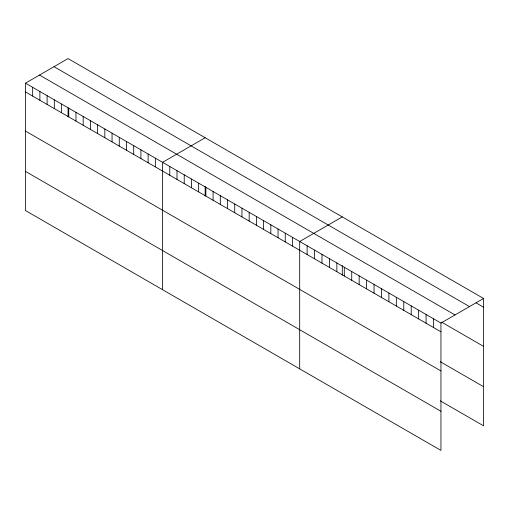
<?xml version="1.0" encoding="UTF-8"?>
<svg xmlns="http://www.w3.org/2000/svg" width="509" height="509" viewBox="0 0 509 509"><rect width="100%" height="100%" fill="white"/><g stroke="black" fill="none" stroke-linecap="round" stroke-linejoin="round"><path stroke-width="0.76" d="M25.45 83.171L440.953 323.062L440.953 450.42L25.45 210.529L25.45 83.171L68.047 58.58L483.55 298.471L483.55 425.829L440.291 400.857M205.159 137.742L162.568 162.333L162.568 289.697M342.277 216.904L299.686 241.495L299.686 368.86M440.953 323.062L483.55 298.471M476.112 302.925L483.55 307.22M53.986 66.692L469.495 306.583M39.505 75.052L455.014 314.944M441.64 322.165L483.55 346.362M25.45 91.919L440.953 331.811M440.291 361.714L483.55 386.687M25.45 131.061L440.953 370.953M25.45 171.387L440.953 411.278M433.522 318.768L433.522 327.516M426.084 314.473L426.084 323.221M418.646 310.185L418.646 318.933M411.215 305.89L411.215 314.638M403.777 301.595L403.777 310.344M396.346 297.301L396.346 306.055M388.908 293.012L388.908 301.761M381.47 288.718L381.47 297.466M374.039 284.423L374.039 293.171M366.601 280.135L366.601 288.883M359.169 275.84L359.169 284.588M351.732 271.545L351.732 280.294M344.294 267.257L344.294 276.005M342.277 265.533L342.277 275.064M336.863 262.962L336.863 271.711M329.425 258.667L329.425 267.416M321.987 254.379L321.987 263.128M314.556 250.084L314.556 258.833M307.118 245.79L307.118 254.538M292.465 237.334L292.465 246.082M285.25 233.167L285.25 241.915M278.035 228.999L278.035 237.748M270.82 224.832L270.82 233.58M263.598 220.664L263.598 229.413M256.383 216.497L256.383 225.245M249.168 212.329L249.168 221.078M241.953 208.168L241.953 216.917M234.732 204.001L234.732 212.749M227.517 199.833L227.517 208.582M220.302 195.666L220.302 204.414M213.086 191.499L213.086 200.247M205.865 187.331L205.865 196.08M205.159 186.364L205.159 195.901M198.65 183.164L198.65 191.912M191.435 179.003L191.435 187.751M184.22 174.835L184.22 183.584M176.998 170.668L176.998 179.416M169.783 166.5L169.783 175.249M155.353 158.165L155.353 166.914M148.132 153.998L148.132 162.753M140.917 149.837L140.917 158.585M133.702 145.669L133.702 154.418M126.487 141.502L126.487 150.25M119.265 137.335L119.265 146.083M112.05 133.167L112.05 141.916M104.835 129L104.835 137.748M97.62 124.839L97.62 133.587M90.398 120.671L90.398 129.42M83.183 116.504L83.183 125.252M75.968 112.336L75.968 121.085M68.753 108.169L68.753 116.917M68.047 107.933L68.047 116.733M61.532 104.001L61.532 112.75M54.317 99.834L54.317 108.582M47.102 95.673L47.102 104.421M39.887 91.505L39.887 100.254M32.665 87.338L32.665 96.086"/></g></svg>
